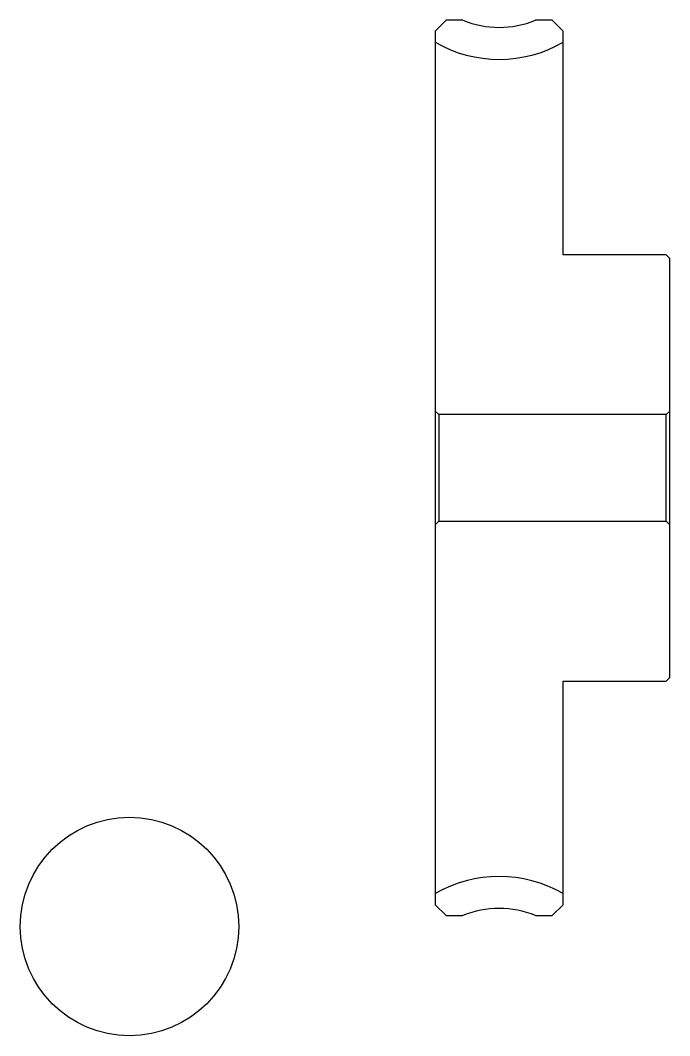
# Model space of a CAD drawing. Header units: metres. Extents: x 52 to 143, y 47 to 190.
import ezdxf

# ---------------------------------------------------------------- set-up
doc = ezdxf.new("R2010")
doc.units = ezdxf.units.M

msp = doc.modelspace()

# ---------------------------------------------------------------- linework, layer by layer
at = {"color": 4}
for p, q in [((143.231705, 134.768295), (142.731705, 134.268295)), ((110.231705, 118.768295), (110.731705, 119.268295)), ((143.231705, 118.768295), (142.731705, 119.268295))]:
    msp.add_line(p, q, dxfattribs=at)
for points in [[(114.132683, 189.768295), (111.768288, 189.768295), (110.231705, 188.231705), (110.231705, 118.768295)], [(128.231705, 156.768295), (128.231705, 188.231705), (126.695122, 189.768295), (124.330727, 189.768295)], [(128.231705, 96.768295), (142.731705, 96.768295), (143.231705, 97.268295), (143.231705, 156.268295), (142.731705, 156.768295), (128.231705, 156.768295)], [(110.231705, 134.768295), (110.731705, 134.268295), (110.731705, 119.268295), (142.731705, 119.268295), (142.731705, 134.268295), (110.731705, 134.268295)], [(110.231705, 118.768295), (110.231705, 65.304886), (111.768288, 63.768295), (114.132683, 63.768295)], [(124.330727, 63.768295), (126.695122, 63.768295), (128.231705, 65.304886), (128.231705, 96.768295)]]:
    msp.add_lwpolyline(points, dxfattribs=at)
at = {"color": 5}
msp.add_circle((67.207314, 62.231712), 15.365854, dxfattribs=at)
at = {"color": 4}
for centre, radius, start, end in [((119.231705, 202.268295), 13.5, 247.80839416, 292.19160389), ((119.231705, 202.268295), 18, 240.00000297, 299.99999703), ((119.231705, 51.268295), 18, 60.00000297, 119.99999703), ((119.231705, 51.268295), 13.5, 67.80839611, 112.19160584)]:
    msp.add_arc(centre, radius, start, end, dxfattribs=at)

doc.saveas('drawing.dxf')
